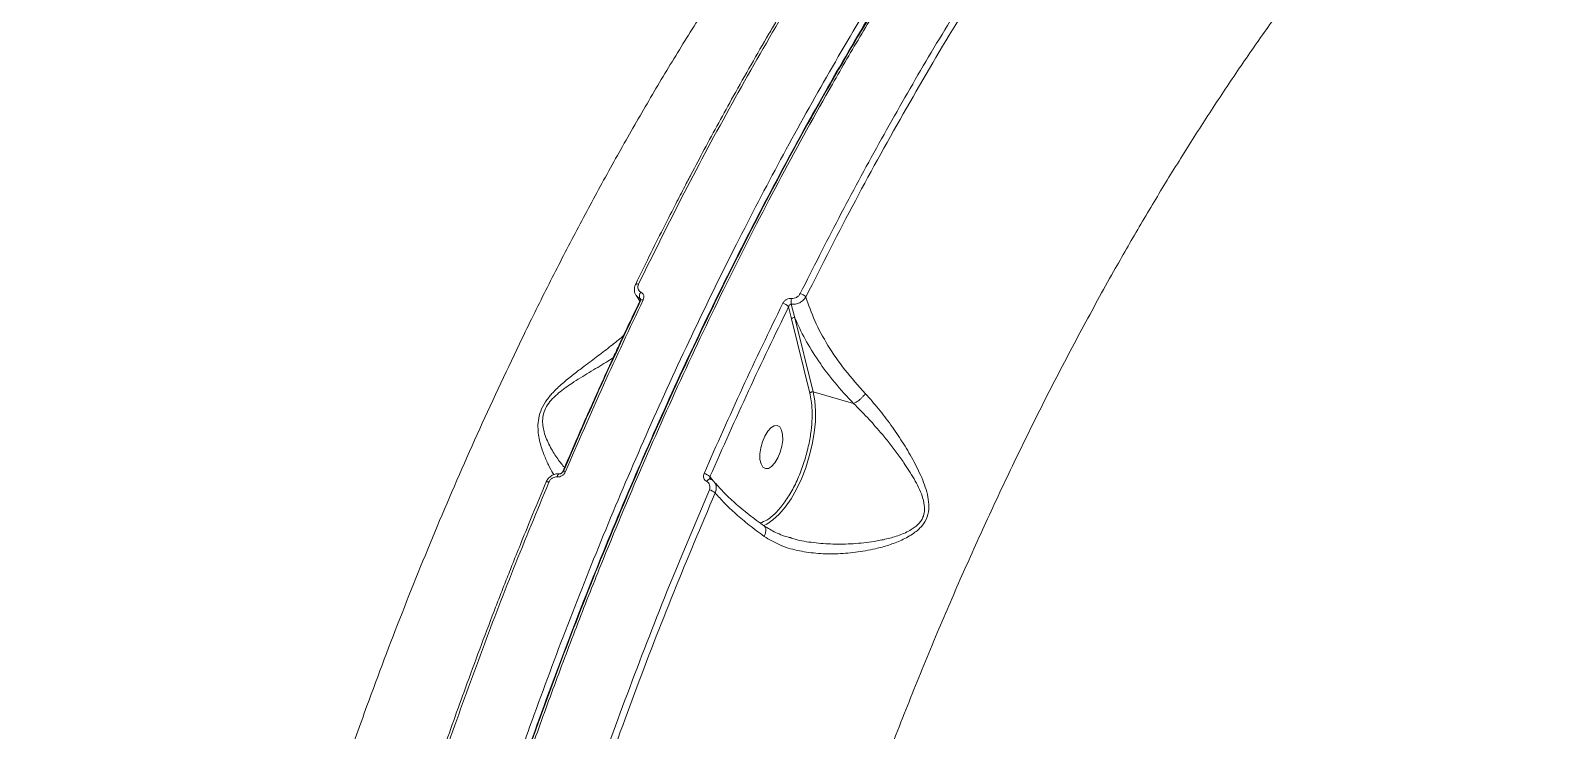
# Model space of a CAD drawing. Header units: millimetres. Extents: x -5609 to 5139, y -3980 to 3221.
# Drawn here: x 2479.6 to 2786.8, y 1185.4 to 1326 of the extents above; entities that cross this region are included whole.
import ezdxf

# ---------------------------------------------------------------- set-up
doc = ezdxf.new("R2010")
doc.units = ezdxf.units.MM
doc.layers.add('DIKOM_ОБЪЕКТ', color=7, linetype='Continuous')
doc.layers.add('DIKOM_РАЗМЕР_ОБЪЕКТА', color=7, linetype='Continuous')

# ---------------------------------------------------------------- blocks, each defined once
blk = doc.blocks.new('A$Cc336a1e3')
at = {"color": 8, "linetype": 'Continuous', "lineweight": 15}
for p, q in [((5421.47, 2547.93), (5421.38, 2547.76)), ((5422.39, 2544.83), (5422.21, 2545.08))]:
    blk.add_line(p, q, dxfattribs=at)
at = {"color": 7, "linetype": 'Continuous', "lineweight": 15}
for p, q in [((5421.45, 2545.73), (5422.22, 2544.51)), ((5452.64, 2543.93), (5453.36, 2541.21)), ((5452.11, 2543.4), (5452.69, 2540.99)), ((5452.69, 2540.99), (5456.39, 2526.07)), ((5457.06, 2526.29), (5453.36, 2541.21)), ((5465.17, 2523.96), (5457.06, 2526.29)), ((5436.38, 2508.8), (5436.36, 2508.83)), ((5452.47, 2497.01), (5452.19, 2497.1))]:
    blk.add_line(p, q, dxfattribs=at)
at = {"color": 8, "linetype": 'Continuous', "lineweight": 15, "flags": 128}
for points in [[(5422.89, 2544.79), (5422.73, 2544.83), (5422.59, 2544.84), (5422.47, 2544.84), (5422.38, 2544.83), (5422.32, 2544.79), (5422.3, 2544.75)], [(5457.06, 2526.29), (5457.38, 2524.49), (5457.52, 2522.49), (5457.48, 2520.33), (5457.25, 2518.05), (5456.85, 2515.71), (5456.27, 2513.36), (5455.55, 2511.04), (5454.68, 2508.82), (5453.69, 2506.73), (5452.6, 2504.82), (5451.43, 2503.13), (5450.21, 2501.7), (5448.97, 2500.57), (5447.73, 2499.75), (5447.13, 2499.47)], [(5407.29, 2510.29), (5407.13, 2510.33), (5406.99, 2510.35), (5406.88, 2510.36), (5406.79, 2510.35), (5406.74, 2510.33), (5406.72, 2510.3)], [(5403.94, 2508.16), (5403.79, 2508.2), (5403.65, 2508.23), (5403.54, 2508.23), (5403.45, 2508.23), (5403.4, 2508.21), (5403.37, 2508.17), (5403.37, 2508.16)], [(5435.65, 2508.27), (5435.76, 2508.44), (5435.87, 2508.57), (5436, 2508.69), (5436.12, 2508.76), (5436.23, 2508.81), (5436.34, 2508.81), (5436.43, 2508.78), (5436.49, 2508.73)]]:
    blk.add_lwpolyline(points, dxfattribs=at)
at = {"color": 7, "linetype": 'Continuous', "lineweight": 15, "flags": 128}
blk.add_lwpolyline([(5447.45, 2510.89), (5448.05, 2510.94), (5448.7, 2511.34), (5449.35, 2512.05), (5449.94, 2513.02), (5450.42, 2514.17), (5450.76, 2515.41), (5450.93, 2516.63), (5450.91, 2517.73), (5450.71, 2518.64), (5450.34, 2519.26), (5449.83, 2519.56), (5449.23, 2519.51), (5448.57, 2519.11), (5447.93, 2518.4), (5447.34, 2517.43), (5446.85, 2516.28), (5446.51, 2515.05), (5446.35, 2513.83), (5446.36, 2512.72), (5446.57, 2511.82), (5446.94, 2511.19), (5447.45, 2510.89)], dxfattribs=at)
at = {"color": 7, "linetype": 'Continuous', "lineweight": 15}
for centre, radius, start, end in [((5423.4, 2545.55), 1.28, 140.1373, 201.2914), ((5450.38, 2541.91), 2.28, 40.8274, 75.4543), ((5454.77, 2544.39), 2.18, 160.8281, 192.2319), ((5453.85, 2543.83), 2.32, 41.8335, 75.0359), ((5453.19, 2540.59), 0.645, 74.8017, 141.1127), ((5434.38, 2507.1), 2.91, 48.5157, 75.3483), ((5435.38, 2503.63), 3.1, 50.4209, 74.9654)]:
    blk.add_arc(centre, radius, start, end, dxfattribs=at)
for points, knots in [([(5674.5, 2755.17), (5673.82, 2755.31), (5672.3, 2755.62), (5670.02, 2755.99), (5667.79, 2756.3), (5665.92, 2756.51), (5664.33, 2756.66), (5661.16, 2756.9), (5656.43, 2757.05), (5650.04, 2756.82), (5642.13, 2756.03), (5632.41, 2754.22), (5621.17, 2750.93), (5610.12, 2746.61), (5599.3, 2741.4), (5588.4, 2735.17), (5577.44, 2727.95), (5566.46, 2719.75), (5555.48, 2710.59), (5544.52, 2700.49), (5533.6, 2689.47), (5522.77, 2677.57), (5512.04, 2664.82), (5501.47, 2651.27), (5491.05, 2636.93), (5480.83, 2621.85), (5470.82, 2606.06), (5461.05, 2589.6), (5451.55, 2572.51), (5442.35, 2554.85), (5433.46, 2536.67), (5424.92, 2518), (5416.74, 2498.9), (5408.94, 2479.4), (5401.54, 2459.56), (5394.57, 2439.43), (5388.04, 2419.09), (5381.97, 2398.57), (5376.37, 2377.93), (5371.27, 2357.21), (5366.66, 2336.46), (5362.56, 2315.74), (5359.07, 2295.57), (5356.15, 2276.01), (5353.78, 2257.07), (5352.23, 2241.84), (5351.26, 2230.23), (5350.69, 2222.38), (5350.31, 2216.33), (5350.06, 2211.76), (5349.87, 2208.1), (5349.67, 2203.53), (5349.46, 2198.01), (5349.27, 2191.57), (5349.2, 2186.99), (5349.16, 2184.55)], [0, 0, 0, 0, 0.005238, 0.01182, 0.017481, 0.022206, 0.026, 0.029399, 0.046017, 0.06109, 0.076162, 0.103073, 0.129982, 0.154446, 0.178954, 0.203436, 0.227894, 0.252351, 0.276808, 0.301263, 0.325724, 0.350237, 0.374695, 0.399147, 0.4236, 0.448051, 0.472503, 0.496981, 0.521474, 0.545925, 0.570375, 0.594825, 0.619274, 0.643726, 0.66823, 0.692693, 0.717142, 0.741591, 0.766041, 0.79049, 0.814953, 0.839457, 0.863909, 0.886729, 0.909549, 0.93237, 0.942412, 0.952388, 0.961556, 0.965042, 0.969571, 0.975332, 0.98233, 0.990564, 1, 1, 1, 1]), ([(5675.73, 2754.98), (5672.42, 2755.58), (5665.8, 2756.79), (5655.53, 2757.14), (5645.08, 2756.43), (5634.45, 2754.57), (5623.92, 2751.68), (5613.52, 2747.86), (5603.3, 2743.21), (5595.11, 2738.77), (5588.98, 2735.1), (5584.95, 2732.55), (5580.91, 2729.87), (5576.87, 2727.06), (5572.84, 2724.12), (5566.2, 2719.07), (5557, 2711.49), (5545.3, 2700.75), (5533.79, 2689.12), (5522.51, 2676.66), (5511.72, 2663.73), (5501.43, 2650.46), (5491.64, 2636.95), (5484.21, 2626.01), (5479, 2618), (5475.89, 2613.14), (5472.83, 2608.23), (5469.79, 2603.28), (5466.8, 2598.29), (5463.84, 2593.26), (5458.38, 2583.81), (5450.61, 2569.71), (5440.8, 2550.63), (5431.47, 2531.21), (5422.66, 2511.53), (5415.37, 2494.1), (5409.45, 2479.09), (5404.73, 2466.59), (5400.21, 2454.07), (5395.91, 2441.57), (5391.8, 2429.08), (5387.9, 2416.62), (5384.21, 2404.22), (5379.86, 2388.85), (5375.03, 2370.48), (5369.95, 2349.09), (5365.41, 2327.73), (5361.43, 2306.47), (5358.01, 2285.37), (5355.16, 2264.48), (5352.89, 2243.85), (5351.2, 2223.56), (5350.05, 2203.61), (5349.78, 2190.66), (5349.64, 2184.2)], [0, 0, 0, 0, 0.025552, 0.050983, 0.076294, 0.101484, 0.126553, 0.149842, 0.173026, 0.196104, 0.205143, 0.214165, 0.223171, 0.232161, 0.241135, 0.250092, 0.276443, 0.302491, 0.328238, 0.353682, 0.378823, 0.402016, 0.424946, 0.447612, 0.455186, 0.46273, 0.470244, 0.477729, 0.485183, 0.492607, 0.500002, 0.526531, 0.552719, 0.578564, 0.604068, 0.629229, 0.644782, 0.660202, 0.675488, 0.690641, 0.70566, 0.720545, 0.735296, 0.749914, 0.775113, 0.80027, 0.825385, 0.850457, 0.875486, 0.900474, 0.925419, 0.950322, 0.975182, 1, 1, 1, 1]), ([(5359.29, 2067.58), (5358.15, 2072.71), (5355.86, 2082.98), (5353.13, 2099.32), (5350.92, 2116.32), (5349.3, 2133.99), (5348.28, 2151.88), (5347.82, 2169.88), (5347.89, 2187.93), (5348.37, 2203.14), (5348.99, 2215.27), (5349.56, 2224.18), (5350.24, 2233.17), (5351.04, 2242.23), (5352.29, 2254.74), (5354.21, 2270.88), (5357.06, 2290.82), (5360.47, 2311.21), (5364.45, 2331.98), (5368.93, 2352.61), (5373.84, 2373.04), (5379.18, 2393.2), (5383.72, 2408.96), (5387.18, 2420.27), (5389.33, 2427.14), (5391.54, 2434.01), (5393.82, 2440.88), (5396.15, 2447.76), (5398.54, 2454.63), (5402.48, 2465.66), (5408.16, 2480.81), (5415.82, 2499.93), (5423.96, 2518.91), (5432.57, 2537.69), (5441.42, 2555.77), (5450.49, 2573.14), (5459.72, 2589.75), (5467.34, 2602.63), (5473.17, 2612.05), (5477.09, 2618.21), (5481.05, 2624.29), (5485.07, 2630.29), (5489.13, 2636.19), (5495.32, 2644.95), (5503.73, 2656.27), (5514.44, 2669.67), (5525.33, 2682.29), (5536.37, 2694.08), (5547.55, 2705), (5558.82, 2715), (5570.15, 2724.04), (5581.52, 2732.07), (5592.9, 2739.14), (5600.43, 2742.93), (5604.2, 2744.83)], [0, 0, 0, 0, 0.024819, 0.049681, 0.074585, 0.099531, 0.12452, 0.147882, 0.17128, 0.194715, 0.205777, 0.216847, 0.227925, 0.239011, 0.250106, 0.273561, 0.297359, 0.321499, 0.345981, 0.370806, 0.394284, 0.418061, 0.442135, 0.45031, 0.458518, 0.466761, 0.475037, 0.483347, 0.49169, 0.500068, 0.523695, 0.547624, 0.571855, 0.596389, 0.621225, 0.644678, 0.668395, 0.692375, 0.701869, 0.711403, 0.720978, 0.730593, 0.74025, 0.749946, 0.774408, 0.798991, 0.823695, 0.848519, 0.873464, 0.89853, 0.923716, 0.949023, 0.974451, 1, 1, 1, 1]), ([(5684.72, 2704.56), (5682, 2704.15), (5676.57, 2703.34), (5668.28, 2701.2), (5659.92, 2698.4), (5651.51, 2694.88), (5643.79, 2691.05), (5636.8, 2687.11), (5630.56, 2683.24), (5624.34, 2679.04), (5618.14, 2674.5), (5611.96, 2669.65), (5605.82, 2664.5), (5597.97, 2657.48), (5588.47, 2648.25), (5577.4, 2636.38), (5566.6, 2623.7), (5557.57, 2612.16), (5550.21, 2602.17), (5544.46, 2593.99), (5538.81, 2585.63), (5533.28, 2577.09), (5527.87, 2568.39), (5522.58, 2559.55), (5516.96, 2549.76), (5511.03, 2538.98), (5504.85, 2527.19), (5498.88, 2515.24), (5493.14, 2503.17), (5487.61, 2490.99), (5482.21, 2478.51), (5476.94, 2465.72), (5471.82, 2452.63), (5466.95, 2439.5), (5462.33, 2426.36), (5457.95, 2413.23), (5453.03, 2397.6), (5447.74, 2379.47), (5442.29, 2358.85), (5437.43, 2338.39), (5433.12, 2317.99), (5429.36, 2297.67), (5426.16, 2277.32), (5423.48, 2257.07), (5422.19, 2243.72), (5421.55, 2237.04)], [0, 0, 0, 0, 0.025182, 0.050257, 0.075225, 0.100087, 0.124843, 0.143028, 0.161119, 0.179116, 0.197019, 0.214827, 0.232542, 0.250163, 0.282871, 0.315161, 0.347035, 0.378492, 0.396282, 0.413936, 0.431454, 0.448835, 0.466081, 0.483191, 0.500164, 0.521591, 0.542805, 0.563807, 0.584596, 0.605174, 0.625539, 0.646847, 0.667953, 0.688858, 0.709563, 0.730066, 0.750369, 0.782153, 0.81358, 0.84465, 0.875361, 0.906467, 0.937368, 0.968702, 1, 1, 1, 1]), ([(5319.85, 2149.95), (5319.45, 2154.5), (5318.65, 2163.61), (5317.94, 2177.75), (5317.58, 2192.18), (5317.6, 2206.93), (5317.98, 2221.06), (5318.63, 2234.53), (5319.5, 2247.29), (5320.62, 2260.3), (5322.02, 2273.55), (5323.69, 2287.03), (5325.61, 2300.48), (5327.75, 2313.89), (5330.12, 2327.25), (5332.76, 2340.78), (5335.66, 2354.48), (5338.84, 2368.33), (5342.08, 2381.4), (5345.32, 2393.69), (5348.51, 2405.18), (5351.9, 2416.72), (5355.48, 2428.31), (5359.25, 2439.94), (5363.21, 2451.59), (5368.21, 2465.62), (5374.4, 2481.99), (5381.96, 2500.58), (5390.01, 2519.02), (5397.3, 2534.6), (5403.63, 2547.42), (5408.87, 2557.6), (5414.25, 2567.65), (5419.78, 2577.56), (5425.45, 2587.32), (5431.25, 2596.9), (5437.81, 2607.28), (5445.16, 2618.33), (5453.31, 2629.9), (5461.65, 2641.04), (5470.16, 2651.7), (5479.43, 2662.57), (5489.46, 2673.46), (5500.24, 2684.11), (5511.12, 2693.9), (5518.4, 2699.58), (5522.05, 2702.42)], [0, 0, 0, 0, 0.025201, 0.050426, 0.075478, 0.100439, 0.125533, 0.145965, 0.166556, 0.187307, 0.208217, 0.229287, 0.250516, 0.270801, 0.291287, 0.311974, 0.332861, 0.35395, 0.375239, 0.39266, 0.410236, 0.427968, 0.445856, 0.463899, 0.482097, 0.500451, 0.530196, 0.560356, 0.590931, 0.62192, 0.639817, 0.657849, 0.676017, 0.69432, 0.712759, 0.731334, 0.750044, 0.774713, 0.799566, 0.824602, 0.849822, 0.875227, 0.906171, 0.937281, 0.968557, 1, 1, 1, 1]), ([(5460.68, 2618.82), (5459.6, 2617.11), (5457.63, 2613.99), (5454.97, 2609.67), (5452.86, 2606.19), (5451.14, 2603.32), (5449.62, 2600.76), (5447.44, 2597.05), (5444.57, 2592.07), (5441.21, 2586.11), (5438.07, 2580.42), (5435.24, 2575.18), (5432.97, 2570.89), (5431.07, 2567.26), (5429.29, 2563.82), (5427.05, 2559.42), (5424.35, 2554.04), (5422.42, 2550.1), (5421.38, 2547.96)], [0, 0, 0, 0, 0.077831, 0.142487, 0.194029, 0.233047, 0.269235, 0.306101, 0.395066, 0.484378, 0.560156, 0.634798, 0.702863, 0.737135, 0.783802, 0.843137, 0.915183, 1, 1, 1, 1]), ([(5461.27, 2618.87), (5457.76, 2613.24), (5450.79, 2602.05), (5440.76, 2584.44), (5431.1, 2566.49), (5424.98, 2554.11), (5421.94, 2547.95)], [0, 0, 0, 0, 0.25449, 0.505986, 0.75449, 1, 1, 1, 1]), ([(5454.45, 2546.07), (5457.01, 2551.16), (5462.18, 2561.4), (5470.26, 2576.34), (5478.63, 2591.04), (5487.31, 2605.46), (5493.29, 2614.67), (5496.29, 2619.31)], [0, 0, 0, 0, 0.19507, 0.392603, 0.592602, 0.79507, 1, 1, 1, 1]), ([(5455.58, 2545.37), (5458.87, 2551.87), (5465.44, 2564.85), (5475.76, 2583.47), (5486.35, 2601.46), (5493.67, 2612.78), (5497.33, 2618.45)], [0, 0, 0, 0, 0.250163, 0.49973, 0.749471, 1, 1, 1, 1]), ([(5421.35, 2547.92), (5421.27, 2547.73), (5421.12, 2547.35), (5421.09, 2546.74), (5421.21, 2546.15), (5421.41, 2545.81), (5421.52, 2545.65)], [0, 0, 0, 0, 0.24565, 0.495295, 0.747123, 1, 1, 1, 1]), ([(5421.94, 2547.95), (5421.88, 2547.8), (5421.77, 2547.48), (5421.82, 2547.01), (5422.03, 2546.61), (5422.29, 2546.45), (5422.42, 2546.37)], [0, 0, 0, 0, 0.250297, 0.500286, 0.750141, 1, 1, 1, 1]), ([(5422.33, 2544.79), (5421.64, 2543.34), (5420.35, 2540.66), (5418.61, 2536.95), (5417.19, 2533.89), (5416.07, 2531.45), (5414.94, 2528.98), (5413.56, 2525.92), (5411.68, 2521.72), (5409.35, 2516.41), (5407.66, 2512.48), (5406.74, 2510.33)], [0, 0, 0, 0, 0.129071, 0.238336, 0.327828, 0.397566, 0.452494, 0.542852, 0.664199, 0.81656, 1, 1, 1, 1]), ([(5422.35, 2544.58), (5419.68, 2538.94), (5414.34, 2527.66), (5409.3, 2515.99), (5406.79, 2510.16)], [0, 0, 0, 0, 0.5, 1, 1, 1, 1]), ([(5422.89, 2544.79), (5420.2, 2539.1), (5414.85, 2527.79), (5409.8, 2516.1), (5407.29, 2510.29)], [0, 0, 0, 0, 0.502922, 1, 1, 1, 1]), ([(5422.21, 2545.08), (5422.25, 2545.06), (5422.32, 2545.02), (5422.35, 2544.95), (5422.36, 2544.93)], [0, 0, 0, 0, 0.655358, 1, 1, 1, 1]), ([(5422.33, 2544.98), (5422.34, 2544.96), (5422.37, 2544.92), (5422.33, 2544.81), (5422.3, 2544.76)], [0, 0, 0, 0, 0.479937, 1, 1, 1, 1]), ([(5422.42, 2546.37), (5422.55, 2546.29), (5422.8, 2546.13), (5423.01, 2545.72), (5423.07, 2545.26), (5422.95, 2544.94), (5422.89, 2544.79)], [0, 0, 0, 0, 0.249775, 0.499669, 0.749676, 1, 1, 1, 1]), ([(5435.12, 2509.92), (5437.67, 2515.68), (5442.8, 2527.28), (5448.22, 2538.48), (5450.95, 2544.11)], [0, 0, 0, 0, 0.496798, 1, 1, 1, 1]), ([(5450.95, 2544.11), (5451.05, 2544.26), (5451.23, 2544.57), (5451.68, 2544.91), (5452.19, 2545.12), (5452.54, 2545.11), (5452.72, 2545.1)], [0, 0, 0, 0, 0.250307, 0.500371, 0.750127, 1, 1, 1, 1]), ([(5452.11, 2543.4), (5452.13, 2543.47), (5452.18, 2543.61), (5452.31, 2543.79), (5452.44, 2543.89), (5452.56, 2543.93), (5452.62, 2543.93), (5452.64, 2543.93)], [0, 0, 0, 0, 0.274827, 0.536617, 0.777347, 0.89012, 1, 1, 1, 1]), ([(5452.64, 2543.93), (5452.93, 2543.92), (5453.49, 2543.89), (5454.35, 2544.2), (5455.1, 2544.7), (5455.42, 2545.15), (5455.58, 2545.37)], [0, 0, 0, 0, 0.252657, 0.503857, 0.752868, 1, 1, 1, 1]), ([(5452.72, 2545.1), (5452.89, 2545.1), (5453.23, 2545.08), (5453.74, 2545.29), (5454.18, 2545.62), (5454.36, 2545.92), (5454.45, 2546.07)], [0, 0, 0, 0, 0.24984, 0.499688, 0.749716, 1, 1, 1, 1]), ([(5467.54, 2525.93), (5466.13, 2527.51), (5463.29, 2530.68), (5459.92, 2535.63), (5457.22, 2540.59), (5456.12, 2543.78), (5455.58, 2545.37)], [0, 0, 0, 0, 0.250402, 0.501401, 0.750649, 1, 1, 1, 1]), ([(5436.31, 2509.28), (5438.87, 2515.07), (5443.99, 2526.64), (5449.4, 2537.81), (5452.11, 2543.4)], [0, 0, 0, 0, 0.500002, 1, 1, 1, 1]), ([(5453.36, 2541.21), (5454, 2539.78), (5455.3, 2536.9), (5458.04, 2532.52), (5461.28, 2528.16), (5463.87, 2525.36), (5465.17, 2523.96)], [0, 0, 0, 0, 0.248385, 0.498749, 0.74956, 1, 1, 1, 1]), ([(5447.2, 2497.26), (5448.21, 2496.65), (5450.24, 2495.42), (5453.81, 2494.37), (5457.59, 2493.8), (5461.53, 2493.7), (5465.55, 2494.01), (5469.13, 2494.64), (5472.24, 2495.48), (5474.87, 2496.47), (5477.15, 2497.72), (5478.95, 2499.28), (5480.05, 2501.13), (5480.38, 2503.19), (5480.08, 2505.88), (5478.94, 2509.08), (5477.11, 2512.74), (5475, 2516.26), (5472.68, 2519.67), (5470.21, 2522.95), (5468.43, 2524.94), (5467.54, 2525.93)], [0, 0, 0, 0, 0.061315, 0.122894, 0.184258, 0.246328, 0.308246, 0.370432, 0.412487, 0.454891, 0.497645, 0.530162, 0.562922, 0.595541, 0.627778, 0.691077, 0.753742, 0.815775, 0.877155, 0.938719, 1, 1, 1, 1]), ([(5456.39, 2526.07), (5456.43, 2526.12), (5456.5, 2526.2), (5456.68, 2526.29), (5456.88, 2526.32), (5457, 2526.3), (5457.06, 2526.29)], [0, 0, 0, 0, 0.25015, 0.50006, 0.7501, 1, 1, 1, 1]), ([(5465.18, 2523.96), (5465.35, 2524.04), (5465.7, 2524.22), (5466.14, 2524.55), (5466.39, 2524.76), (5466.52, 2524.87), (5466.76, 2525.09), (5467.15, 2525.46), (5467.4, 2525.76), (5467.54, 2525.93)], [0, 0, 0, 0, 0.240138, 0.499301, 0.504304, 0.541426, 0.642091, 0.798128, 1, 1, 1, 1]), ([(5465.18, 2523.96), (5465.18, 2523.96), (5465.17, 2523.95), (5465.17, 2523.96), (5465.17, 2523.96)], [0, 0, 0, 0, 0.459256, 1, 1, 1, 1]), ([(5407.29, 2510.29), (5407.21, 2510.13), (5407.04, 2509.81), (5406.61, 2509.45), (5406.11, 2509.21), (5405.77, 2509.22), (5405.6, 2509.22)], [0, 0, 0, 0, 0.250496, 0.500764, 0.750867, 1, 1, 1, 1]), ([(5406.72, 2510.3), (5406.68, 2510.23), (5406.61, 2510.09), (5406.45, 2509.95), (5406.32, 2509.88), (5406.21, 2509.84), (5406.11, 2509.83), (5406.05, 2509.83), (5406.02, 2509.84)], [0, 0, 0, 0, 0.266502, 0.524769, 0.64893, 0.769569, 0.886079, 1, 1, 1, 1]), ([(5403.4, 2508.21), (5402.48, 2506.03), (5400.82, 2502.05), (5398.59, 2496.58), (5396.83, 2492.19), (5395.4, 2488.59), (5394.15, 2485.39), (5392.36, 2480.76), (5390.02, 2474.59), (5387.32, 2467.25), (5384.81, 2460.29), (5382.58, 2453.91), (5380.8, 2448.73), (5379.33, 2444.35), (5377.95, 2440.22), (5376.24, 2434.96), (5374.19, 2428.57), (5372.75, 2423.91), (5371.98, 2421.39)], [0, 0, 0, 0, 0.077815, 0.142451, 0.193965, 0.232962, 0.26915, 0.306015, 0.39498, 0.484287, 0.560061, 0.634692, 0.702744, 0.737052, 0.78376, 0.843142, 0.915239, 1, 1, 1, 1]), ([(5403.94, 2508.16), (5401.56, 2502.41), (5396.82, 2490.96), (5390.14, 2473.54), (5383.85, 2456.12), (5377.94, 2438.71), (5374.3, 2427.05), (5372.49, 2421.26)], [0, 0, 0, 0, 0.204931, 0.407397, 0.607397, 0.804931, 1, 1, 1, 1]), ([(5406.02, 2509.84), (5405.75, 2509.84), (5405.2, 2509.84), (5404.42, 2509.48), (5403.76, 2508.92), (5403.5, 2508.42), (5403.37, 2508.18)], [0, 0, 0, 0, 0.255282, 0.506834, 0.754648, 1, 1, 1, 1]), ([(5405.6, 2509.22), (5405.43, 2509.22), (5405.1, 2509.22), (5404.61, 2508.99), (5404.19, 2508.63), (5404.02, 2508.32), (5403.94, 2508.16)], [0, 0, 0, 0, 0.249839, 0.499672, 0.749723, 1, 1, 1, 1]), ([(5405.6, 2509.22), (5405.63, 2509.31), (5405.69, 2509.5), (5405.82, 2509.71), (5405.96, 2509.84), (5406.05, 2509.84), (5406.1, 2509.83)], [0, 0, 0, 0, 0.243424, 0.50003, 0.756554, 1, 1, 1, 1]), ([(5435.65, 2508.27), (5435.52, 2508.36), (5435.25, 2508.52), (5435.03, 2508.94), (5434.96, 2509.43), (5435.07, 2509.75), (5435.12, 2509.92)], [0, 0, 0, 0, 0.249695, 0.499594, 0.749588, 1, 1, 1, 1]), ([(5436.19, 2506.62), (5436.24, 2506.79), (5436.34, 2507.12), (5436.27, 2507.6), (5436.05, 2508.03), (5435.78, 2508.19), (5435.65, 2508.27)], [0, 0, 0, 0, 0.250379, 0.500381, 0.750241, 1, 1, 1, 1]), ([(5437.14, 2508.23), (5437.03, 2508.35), (5436.81, 2508.58), (5436.53, 2508.73), (5436.38, 2508.8)], [0, 0, 0, 0, 0.500211, 1, 1, 1, 1]), ([(5447.29, 2499.3), (5446.21, 2500.09), (5444.05, 2501.66), (5441.29, 2503.97), (5438.89, 2506.22), (5437.68, 2507.62), (5437.07, 2508.32)], [0, 0, 0, 0, 0.250206, 0.501952, 0.751298, 1, 1, 1, 1]), ([(5405.46, 2424.46), (5407.71, 2431.33), (5412.24, 2445.18), (5419.68, 2465.76), (5427.62, 2486.36), (5433.32, 2499.83), (5436.19, 2506.62)], [0, 0, 0, 0, 0.244482, 0.492644, 0.744484, 1, 1, 1, 1]), ([(5406.7, 2424.04), (5409, 2431.06), (5413.59, 2445.08), (5421.08, 2465.75), (5428.94, 2486.13), (5434.55, 2499.38), (5437.36, 2506.02)], [0, 0, 0, 0, 0.250351, 0.500002, 0.74965, 1, 1, 1, 1]), ([(5437.36, 2506.02), (5437.95, 2505.33), (5439.15, 2503.95), (5441.47, 2501.77), (5444.12, 2499.53), (5446.18, 2498.02), (5447.2, 2497.26)], [0, 0, 0, 0, 0.249416, 0.499075, 0.750572, 1, 1, 1, 1]), ([(5452.43, 2496.96), (5451.41, 2497.29), (5449.5, 2497.91), (5447.94, 2498.92), (5447.22, 2499.39)], [0, 0, 0, 0, 0.533266, 1, 1, 1, 1])]:
    blk.add_open_spline(points, degree=3, knots=knots, dxfattribs=at)
at = {"color": 8, "linetype": 'Continuous', "lineweight": 15}
for points, knots in [([(5604.96, 2743.64), (5601.26, 2741.78), (5593.86, 2738.06), (5582.67, 2731.13), (5571.49, 2723.27), (5560.3, 2714.4), (5549.12, 2704.54), (5537.95, 2693.68), (5526.82, 2681.86), (5515.79, 2669.12), (5504.92, 2655.54), (5494.24, 2641.17), (5483.76, 2626.03), (5473.48, 2610.11), (5463.41, 2593.43), (5453.6, 2576.05), (5444.11, 2558.09), (5434.98, 2539.61), (5426.22, 2520.66), (5417.82, 2501.23), (5409.8, 2481.34), (5402.17, 2461.03), (5394.99, 2440.41), (5388.29, 2419.6), (5382.09, 2398.65), (5376.38, 2377.58), (5371.17, 2356.38), (5366.47, 2335.12), (5362.32, 2313.87), (5358.72, 2292.79), (5355.7, 2271.92), (5353.24, 2251.29), (5351.34, 2230.89), (5350.06, 2210.79), (5349.39, 2194.9), (5349.36, 2185.91), (5349.35, 2183.35)], [0, 0, 0, 0, 0.030139, 0.060139, 0.090026, 0.119841, 0.149646, 0.179567, 0.209648, 0.23971, 0.269661, 0.29949, 0.329288, 0.359159, 0.389162, 0.419253, 0.449281, 0.479128, 0.508938, 0.538771, 0.568692, 0.598763, 0.628841, 0.658777, 0.688636, 0.718479, 0.748369, 0.778453, 0.808524, 0.838491, 0.86834, 0.898135, 0.927984, 0.957974, 0.988046, 1, 1, 1, 1]), ([(5421.94, 2547.95), (5421.84, 2547.98), (5421.63, 2548.02), (5421.41, 2548.01), (5421.37, 2547.94), (5421.34, 2547.9)], [0, 0, 0, 0, 0.317383, 0.658687, 1, 1, 1, 1]), ([(5421.53, 2545.67), (5421.55, 2545.63), (5421.69, 2545.36), (5421.97, 2545.21), (5422.21, 2545.08)], [0, 0, 0, 0, 0.166924, 1, 1, 1, 1]), ([(5418.95, 2537.66), (5418.87, 2537.58), (5418.15, 2536.92), (5416.42, 2535.54), (5413.84, 2533.54), (5411.29, 2531.65), (5408.96, 2529.89), (5406.91, 2528.24), (5405.04, 2526.54), (5403.49, 2524.75), (5402.4, 2522.91), (5401.82, 2521.01), (5401.66, 2518.68), (5402.09, 2516.17), (5402.92, 2513.65), (5403.83, 2511.59), (5404.53, 2510.25), (5404.89, 2509.77), (5404.96, 2509.67)], [0, 0, 0, 0, 0.011125, 0.097403, 0.1837, 0.27019, 0.328614, 0.387663, 0.4473, 0.492409, 0.538088, 0.583803, 0.629055, 0.717967, 0.805566, 0.892687, 0.978598, 1, 1, 1, 1]), ([(5406.94, 2511.26), (5406.71, 2511.54), (5406.24, 2512.09), (5405.52, 2513.07), (5404.8, 2514.18), (5404.11, 2515.42), (5403.47, 2516.77), (5402.98, 2518.14), (5402.7, 2519.5), (5402.64, 2520.84), (5402.91, 2522.28), (5403.62, 2523.72), (5404.49, 2524.77), (5405.27, 2525.54), (5406.1, 2526.27), (5407.2, 2527.11), (5409.27, 2528.53), (5412.08, 2530.24), (5414.89, 2531.91), (5416.37, 2532.85), (5416.85, 2533.15)], [0, 0, 0, 0, 0.059196, 0.118857, 0.178763, 0.239438, 0.298724, 0.357059, 0.400944, 0.444043, 0.486303, 0.528154, 0.570609, 0.591315, 0.613868, 0.657889, 0.702274, 0.820347, 0.941562, 1, 1, 1, 1]), ([(5456.39, 2526.07), (5456.49, 2525.57), (5456.71, 2524.52), (5456.86, 2522.62), (5456.83, 2520.37), (5456.57, 2517.77), (5456.02, 2514.89), (5455.16, 2511.85), (5454, 2508.82), (5452.59, 2506.01), (5451, 2503.6), (5449.35, 2501.75), (5447.8, 2500.5), (5446.84, 2500.13), (5446.41, 2499.96)], [0, 0, 0, 0, 0.05998, 0.126262, 0.199089, 0.278428, 0.363851, 0.454449, 0.548818, 0.645112, 0.741261, 0.835211, 0.925167, 1, 1, 1, 1]), ([(5465.18, 2523.96), (5466.1, 2523.03), (5467.96, 2521.19), (5470.32, 2518.5), (5472.31, 2516.07), (5473.95, 2513.92), (5475.76, 2511.39), (5477.62, 2508.44), (5479, 2505.55), (5479.51, 2503.14), (5479.35, 2501.62), (5478.83, 2500.52), (5478.26, 2499.79), (5477.55, 2499.15), (5476.31, 2498.3), (5474.36, 2497.45), (5471.83, 2496.72), (5468.74, 2496.12), (5465.13, 2495.73), (5461.06, 2495.65), (5457.14, 2495.97), (5454.25, 2496.4), (5452.78, 2496.9), (5452.47, 2497.01)], [0, 0, 0, 0, 0.069529, 0.139178, 0.187405, 0.234368, 0.281828, 0.352973, 0.422843, 0.456926, 0.48985, 0.506083, 0.522957, 0.539293, 0.556705, 0.602732, 0.650242, 0.695142, 0.768905, 0.841668, 0.911646, 0.981422, 1, 1, 1, 1]), ([(5436.37, 2508.83), (5436.34, 2508.87), (5436.28, 2508.95), (5436.26, 2509.11), (5436.29, 2509.23), (5436.31, 2509.28)], [0, 0, 0, 0, 0.302709, 0.651105, 1, 1, 1, 1]), ([(5437.03, 2508.34), (5437.01, 2508.36), (5436.99, 2508.39), (5436.97, 2508.42), (5436.94, 2508.46), (5436.83, 2508.6), (5436.61, 2508.88), (5436.42, 2509.14), (5436.31, 2509.28)], [0, 0, 0, 0, 0.062243, 0.076691, 0.103818, 0.195844, 0.531088, 1, 1, 1, 1]), ([(5437.36, 2506.02), (5437.45, 2506.29), (5437.63, 2506.83), (5437.54, 2507.63), (5437.26, 2508.04), (5437.12, 2508.24)], [0, 0, 0, 0, 0.337941, 0.675426, 1, 1, 1, 1]), ([(5447.2, 2497.26), (5447.32, 2497.54), (5447.49, 2497.97), (5447.55, 2498.49), (5447.51, 2498.94), (5447.39, 2499.24), (5447.23, 2499.33), (5447.21, 2499.35)], [0, 0, 0, 0, 0.308826, 0.475485, 0.645805, 0.947431, 1, 1, 1, 1])]:
    blk.add_open_spline(points, degree=3, knots=knots, dxfattribs=at)

msp = doc.modelspace()

# ---------------------------------------------------------------- linework, layer by layer
at = {"layer": 'DIKOM_РАЗМЕР_ОБЪЕКТА'}
msp.add_circle((2594.5, 436), 1052.678, dxfattribs=at)

# ---------------------------------------------------------------- block references
at = {"layer": 'DIKOM_ОБЪЕКТ'}
msp.add_blockref('A$Cc336a1e3', (-2820.166, -1272.903), dxfattribs=at)

doc.saveas('drawing.dxf')
